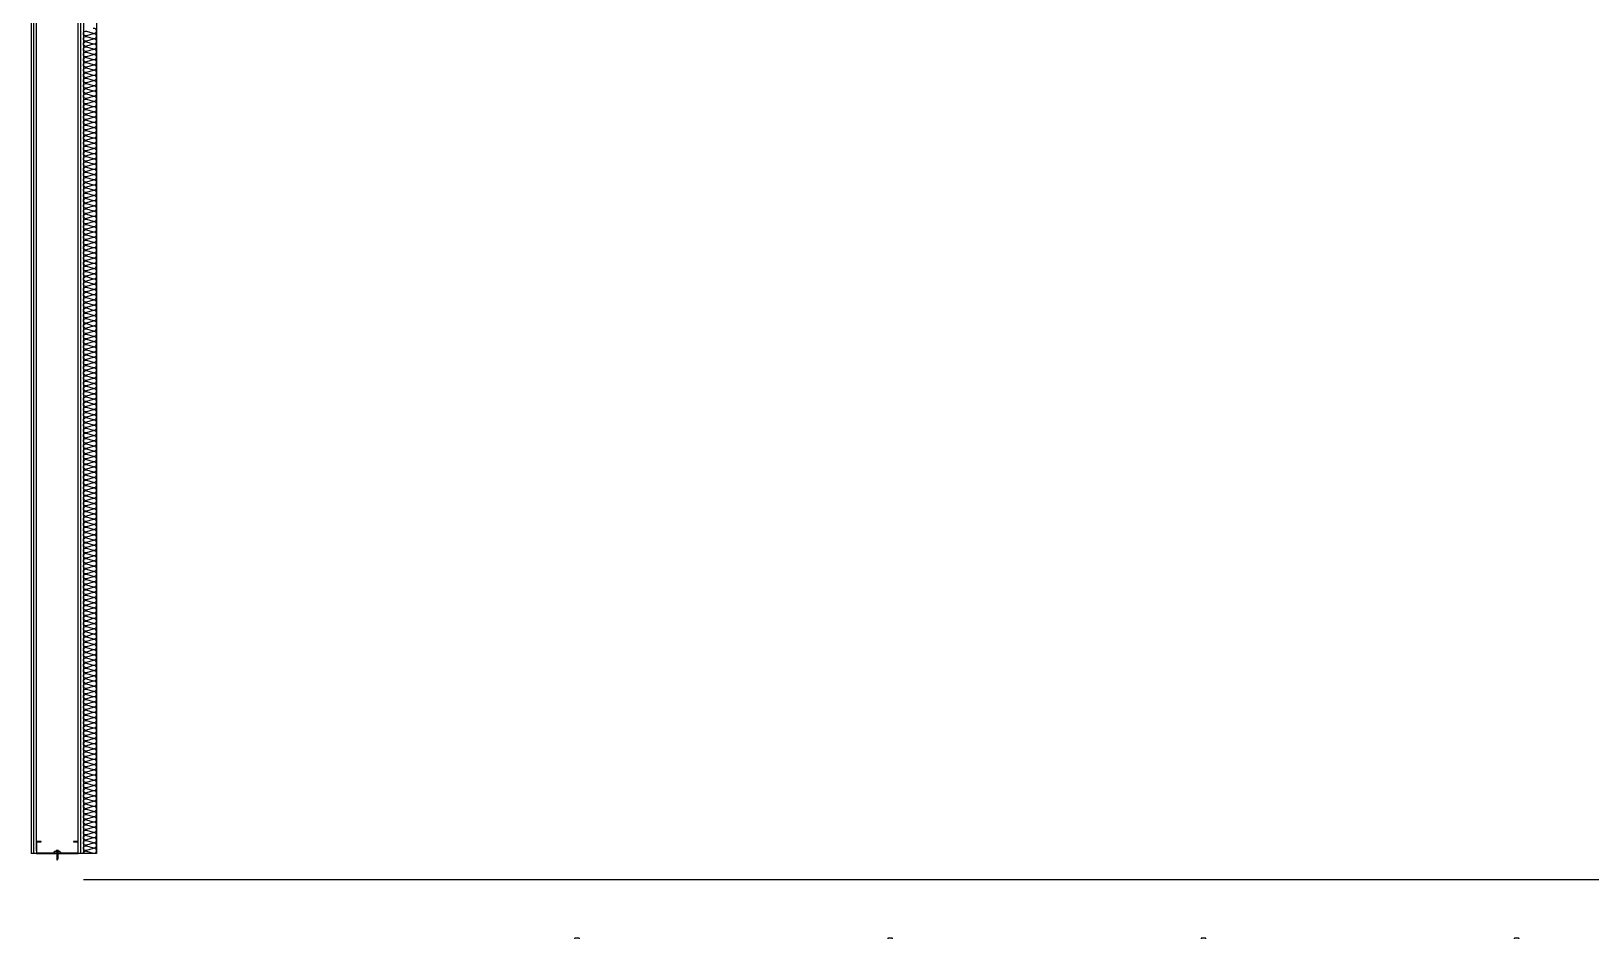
# Model space of a CAD drawing. Header units: millimetres. Extents: x 19868 to 801382, y -4805 to 85279.
# Drawn here: x 332288 to 338263, y 59952 to 63428 of the extents above; entities that cross this region are included whole.
import ezdxf

# ---------------------------------------------------------------- set-up
doc = ezdxf.new("R2010")
doc.units = ezdxf.units.MM
doc.header["$LTSCALE"] = 250
doc.linetypes.add('A2', pattern=[8, 2, -2, 2, -2])
for name, color, linetype in [('8입면선', 8, 'Continuous'), ('A-FIN', 6, 'Continuous'), ('A-WALL-D', 7, 'Continuous'), ('C-1', 252, 'Continuous'), ('GAGAM-DT', 7, 'Continuous'), ('ISL', 251, 'Continuous'), ('입면', 7, 'Continuous')]:
    doc.layers.add(name, color=color, linetype=linetype)
doc.layers.add('CK', color=221, linetype='Continuous', plot=False)

# ---------------------------------------------------------------- blocks, each defined once
blk = doc.blocks.new('*U183')
at = {"layer": '8입면선', "color": 8}
for p, q in [((3316397.6, 472011.4), (3316397.6, 478611.4)), ((3316577.6, 472011.4), (3316577.6, 478611.4))]:
    blk.add_line(p, q, dxfattribs=at)
at = {"layer": 'A-WALL-D'}
for p, q in [((3316387.6, 478611.4), (3316387.6, 472011.4)), ((3316407.6, 478611.4), (3316387.6, 478611.4)), ((3316407.6, 472021.4), (3316407.6, 478611.4)), ((3316567.6, 472021.4), (3316567.6, 478611.4)), ((3316587.6, 478611.4), (3316567.6, 478611.4)), ((3316587.6, 478611.4), (3316587.6, 472011.4)), ((3316407.6, 472011.4), (3316387.6, 472011.4)), ((3316587.6, 472011.4), (3316567.6, 472011.4))]:
    blk.add_line(p, q, dxfattribs=at)
at = {"layer": 'CK', "linetype": 'Continuous'}
blk.add_line((3316472.9, 472011.4), (3316502.3, 472011.4), dxfattribs=at)
at = {"layer": 'GAGAM-DT', "color": 8}
for p, q in [((3316492.7, 478605.6), (3316482.8, 478605.6)), ((3316482.8, 478605.6), (3316482.8, 478602.1)), ((3316491.2, 478600.6), (3316484.3, 478600.6)), ((3316485.3, 478605.6), (3316485.3, 478637)), ((3316490.3, 478631.5), (3316485.3, 478637)), ((3316485.3, 478605.6), (3316485.3, 478600.6)), ((3316490.3, 478605.6), (3316490.3, 478631.5)), ((3316490.3, 478605.6), (3316490.3, 478600.6)), ((3316492.7, 478605.6), (3316492.7, 478602.1)), ((3316482.8, 472017.2), (3316482.8, 472020.7)), ((3316492.7, 472017.2), (3316482.8, 472017.2)), ((3316491.2, 472022.2), (3316484.3, 472022.2)), ((3316485.3, 472017.2), (3316485.3, 472022.2)), ((3316485.3, 472017.2), (3316485.3, 471985.8)), ((3316490.3, 471991.3), (3316485.3, 471985.8)), ((3316490.3, 472017.2), (3316490.3, 472022.2)), ((3316490.3, 472017.2), (3316490.3, 471991.3)), ((3316492.7, 472017.2), (3316492.7, 472020.7))]:
    blk.add_line(p, q, dxfattribs=at)
for centre, start, end in [((3316484.3, 478602.1), 180, 270), ((3316491.2, 478602.1), 270, 0), ((3316484.3, 472020.7), 90, 180), ((3316491.2, 472020.7), 0, 90)]:
    blk.add_arc(centre, 1.51, start, end, dxfattribs=at)
at = {"layer": '입면', "color": 6}
for p, q in [((3316407.6, 478566.4), (3316407.6, 478611.4)), ((3316407.6, 478611.4), (3316472.9, 478611.4)), ((3316472.4, 478610.2), (3316408.8, 478610.2)), ((3316408.8, 478610.2), (3316408.8, 478567.6)), ((3316477.4, 478604.4), (3316472.4, 478610.2)), ((3316472.9, 478611.4), (3316477.9, 478605.6)), ((3316497.8, 478604.4), (3316477.4, 478604.4)), ((3316477.9, 478605.6), (3316497.3, 478605.6)), ((3316497.3, 478605.6), (3316502.3, 478611.4)), ((3316502.8, 478610.2), (3316497.8, 478604.4)), ((3316502.3, 478611.4), (3316567.6, 478611.4)), ((3316566.4, 478610.2), (3316502.8, 478610.2)), ((3316566.4, 478567.6), (3316566.4, 478610.2)), ((3316567.6, 478611.4), (3316567.6, 478566.4)), ((3316425.4, 478566.4), (3316407.6, 478566.4)), ((3316408.8, 478567.6), (3316425.4, 478567.6)), ((3316425.4, 478567.6), (3316425.4, 478566.4)), ((3316549.8, 478566.4), (3316549.8, 478567.6)), ((3316549.8, 478567.6), (3316566.4, 478567.6)), ((3316567.6, 478566.4), (3316549.8, 478566.4)), ((3316425.4, 472056.4), (3316407.6, 472056.4)), ((3316407.6, 472056.4), (3316407.6, 472011.4)), ((3316408.8, 472012.6), (3316408.8, 472055.2)), ((3316408.8, 472055.2), (3316425.4, 472055.2)), ((3316425.4, 472055.2), (3316425.4, 472056.4)), ((3316567.6, 472056.4), (3316549.8, 472056.4)), ((3316549.8, 472056.4), (3316549.8, 472055.2)), ((3316549.8, 472055.2), (3316566.4, 472055.2)), ((3316566.4, 472055.2), (3316566.4, 472012.6)), ((3316567.6, 472011.4), (3316567.6, 472056.4)), ((3316407.6, 472011.4), (3316472.9, 472011.4)), ((3316472.4, 472012.6), (3316408.8, 472012.6)), ((3316477.4, 472018.5), (3316472.4, 472012.6)), ((3316472.9, 472011.4), (3316477.9, 472017.3)), ((3316497.8, 472018.5), (3316477.4, 472018.5)), ((3316477.9, 472017.3), (3316497.3, 472017.3)), ((3316497.3, 472017.3), (3316502.3, 472011.4)), ((3316502.8, 472012.6), (3316497.8, 472018.5)), ((3316502.3, 472011.4), (3316567.6, 472011.4)), ((3316566.4, 472012.6), (3316502.8, 472012.6))]:
    blk.add_line(p, q, dxfattribs=at)

msp = doc.modelspace()

# ---------------------------------------------------------------- linework, layer by layer
at = {"layer": 'A-FIN'}
msp.add_line((332488.2, 60178.9), (365288.2, 60178.9), dxfattribs=at)
at = {"layer": 'C-1', "linetype": 'A2'}
for p, q in [((334386.9, 59953.8), (334371.7, 59953.8)), ((335586.9, 59953.8), (335571.7, 59953.8)), ((336786.9, 59953.8), (336771.7, 59953.8)), ((337986.9, 59953.8), (337971.7, 59953.8))]:
    msp.add_line(p, q, dxfattribs=at)
for centre, start, end in [((334371.7, 59952.2), 90, 203.42869), ((334386.9, 59952.2), 336.57131, 90), ((335571.7, 59952.2), 90, 203.42869), ((335586.9, 59952.2), 336.57131, 90), ((336771.7, 59952.2), 90, 203.42869), ((336786.9, 59952.2), 336.57131, 90), ((337971.7, 59952.2), 90, 203.42869), ((337986.9, 59952.2), 336.57131, 90)]:
    msp.add_arc(centre, 1.62, start, end, dxfattribs=at)
at = {"layer": 'ISL'}
msp.add_lwpolyline([(365288.2, 60278.9), (365238.2, 60278.9), (365238.2, 65928.9), (364438.2, 65928.9), (364438.2, 66848.9), (349438.2, 66848.9), (349438.2, 65728.9), (348338.2, 65728.9), (348338.2, 66848.9), (333338.2, 66848.9), (333338.2, 65928.9), (332538.2, 65928.9), (332538.2, 60278.9), (332488.2, 60278.9)], dxfattribs=at)
msp.add_lwpolyline([(332488.2, 60278.9, -0.509267), (332500.3, 60287.8), (332526.1, 60280.1, 1.372593), (332526.1, 60297.8), (332500.3, 60290.1, -0.509267), (332488.2, 60298.9, -0.509267), (332500.3, 60307.8), (332526.1, 60300.1, 1.372593), (332526.1, 60317.8), (332500.3, 60310.1, -0.509267), (332488.2, 60318.9, -0.509267), (332500.3, 60327.8), (332526.1, 60320.1, 1.372593), (332526.1, 60337.8), (332500.3, 60330.1, -0.509267), (332488.2, 60338.9, -0.509267), (332500.3, 60347.8), (332526.1, 60340.1, 1.372593), (332526.1, 60357.8), (332500.3, 60350.1, -0.509267), (332488.2, 60358.9, -0.509267), (332500.3, 60367.8), (332526.1, 60360.1, 1.372593), (332526.1, 60377.8), (332500.3, 60370.1, -0.509267), (332488.2, 60378.9, -0.509267), (332500.3, 60387.8), (332526.1, 60380.1, 1.372593), (332526.1, 60397.8), (332500.3, 60390.1, -0.509267), (332488.2, 60398.9, -0.509267), (332500.3, 60407.8), (332526.1, 60400.1, 1.372593), (332526.1, 60417.8), (332500.3, 60410.1, -0.509267), (332488.2, 60418.9, -0.509267), (332500.3, 60427.8), (332526.1, 60420.1, 1.372593), (332526.1, 60437.8), (332500.3, 60430.1, -0.509267), (332488.2, 60438.9, -0.509267), (332500.3, 60447.8), (332526.1, 60440.1, 1.372593), (332526.1, 60457.8), (332500.3, 60450.1, -0.509267), (332488.2, 60458.9, -0.509267), (332500.3, 60467.8), (332526.1, 60460.1, 1.372593), (332526.1, 60477.8), (332500.3, 60470.1, -0.509267), (332488.2, 60478.9, -0.509267), (332500.3, 60487.8), (332526.1, 60480.1, 1.372593), (332526.1, 60497.8), (332500.3, 60490.1, -0.509267), (332488.2, 60498.9, -0.509267), (332500.3, 60507.8), (332526.1, 60500.1, 1.372593), (332526.1, 60517.8), (332500.3, 60510.1, -0.509267), (332488.2, 60518.9, -0.509267), (332500.3, 60527.8), (332526.1, 60520.1, 1.372593), (332526.1, 60537.8), (332500.3, 60530.1, -0.509267), (332488.2, 60538.9, -0.509267), (332500.3, 60547.8), (332526.1, 60540.1, 1.372593), (332526.1, 60557.8), (332500.3, 60550.1, -0.509267), (332488.2, 60558.9, -0.509267), (332500.3, 60567.8), (332526.1, 60560.1, 1.372593), (332526.1, 60577.8), (332500.3, 60570.1, -0.509267), (332488.2, 60578.9, -0.509267), (332500.3, 60587.8), (332526.1, 60580.1, 1.372593), (332526.1, 60597.8), (332500.3, 60590.1, -0.509267), (332488.2, 60598.9, -0.509267), (332500.3, 60607.8), (332526.1, 60600.1, 1.372593), (332526.1, 60617.8), (332500.3, 60610.1, -0.509267), (332488.2, 60618.9, -0.509267), (332500.3, 60627.8), (332526.1, 60620.1, 1.372593), (332526.1, 60637.8), (332500.3, 60630.1, -0.509267), (332488.2, 60638.9, -0.509267), (332500.3, 60647.8), (332526.1, 60640.1, 1.372593), (332526.1, 60657.8), (332500.3, 60650.1, -0.509267), (332488.2, 60658.9, -0.509267), (332500.3, 60667.8), (332526.1, 60660.1, 1.372593), (332526.1, 60677.8), (332500.3, 60670.1, -0.509267), (332488.2, 60678.9, -0.509267), (332500.3, 60687.8), (332526.1, 60680.1, 1.372593), (332526.1, 60697.8), (332500.3, 60690.1, -0.509267), (332488.2, 60698.9, -0.509267), (332500.3, 60707.8), (332526.1, 60700.1, 1.372593), (332526.1, 60717.8), (332500.3, 60710.1, -0.509267), (332488.2, 60718.9, -0.509267), (332500.3, 60727.8), (332526.1, 60720.1, 1.372593), (332526.1, 60737.8), (332500.3, 60730.1, -0.509267), (332488.2, 60738.9, -0.509267), (332500.3, 60747.8), (332526.1, 60740.1, 1.372593), (332526.1, 60757.8), (332500.3, 60750.1, -0.509267), (332488.2, 60758.9, -0.509267), (332500.3, 60767.8), (332526.1, 60760.1, 1.372593), (332526.1, 60777.8), (332500.3, 60770.1, -0.509267), (332488.2, 60778.9, -0.509267), (332500.3, 60787.8), (332526.1, 60780.1, 1.372593), (332526.1, 60797.8), (332500.3, 60790.1, -0.509267), (332488.2, 60798.9, -0.509267), (332500.3, 60807.8), (332526.1, 60800.1, 1.372593), (332526.1, 60817.8), (332500.3, 60810.1, -0.509267), (332488.2, 60818.9, -0.509267), (332500.3, 60827.8), (332526.1, 60820.1, 1.372593), (332526.1, 60837.8), (332500.3, 60830.1, -0.509267), (332488.2, 60838.9, -0.509267), (332500.3, 60847.8), (332526.1, 60840.1, 1.372593), (332526.1, 60857.8), (332500.3, 60850.1, -0.509267), (332488.2, 60858.9, -0.509267), (332500.3, 60867.8), (332526.1, 60860.1, 1.372593), (332526.1, 60877.8), (332500.3, 60870.1, -0.509267), (332488.2, 60878.9, -0.509267), (332500.3, 60887.8), (332526.1, 60880.1, 1.372593), (332526.1, 60897.8), (332500.3, 60890.1, -0.509267), (332488.2, 60898.9, -0.509267), (332500.3, 60907.8), (332526.1, 60900.1, 1.372593), (332526.1, 60917.8), (332500.3, 60910.1, -0.509267), (332488.2, 60918.9, -0.509267), (332500.3, 60927.8), (332526.1, 60920.1, 1.372593), (332526.1, 60937.8), (332500.3, 60930.1, -0.509267), (332488.2, 60938.9, -0.509267), (332500.3, 60947.8), (332526.1, 60940.1, 1.372593), (332526.1, 60957.8), (332500.3, 60950.1, -0.509267), (332488.2, 60958.9, -0.509267), (332500.3, 60967.8), (332526.1, 60960.1, 1.372593), (332526.1, 60977.8), (332500.3, 60970.1, -0.509267), (332488.2, 60978.9, -0.509267), (332500.3, 60987.8), (332526.1, 60980.1, 1.372593), (332526.1, 60997.8), (332500.3, 60990.1, -0.509267), (332488.2, 60998.9, -0.509267), (332500.3, 61007.8), (332526.1, 61000.1, 1.372593), (332526.1, 61017.8), (332500.3, 61010.1, -0.509267), (332488.2, 61018.9, -0.509267), (332500.3, 61027.8), (332526.1, 61020.1, 1.372593), (332526.1, 61037.8), (332500.3, 61030.1, -0.509267), (332488.2, 61038.9, -0.509267), (332500.3, 61047.8), (332526.1, 61040.1, 1.372593), (332526.1, 61057.8), (332500.3, 61050.1, -0.509267), (332488.2, 61058.9, -0.509267), (332500.3, 61067.8), (332526.1, 61060.1, 1.372593), (332526.1, 61077.8), (332500.3, 61070.1, -0.509267), (332488.2, 61078.9, -0.509267), (332500.3, 61087.8), (332526.1, 61080.1, 1.372593), (332526.1, 61097.8), (332500.3, 61090.1, -0.509267), (332488.2, 61098.9, -0.509267), (332500.3, 61107.8), (332526.1, 61100.1, 1.372593), (332526.1, 61117.8), (332500.3, 61110.1, -0.509267), (332488.2, 61118.9, -0.509267), (332500.3, 61127.8), (332526.1, 61120.1, 1.372593), (332526.1, 61137.8), (332500.3, 61130.1, -0.509267), (332488.2, 61138.9, -0.509267), (332500.3, 61147.8), (332526.1, 61140.1, 1.372593), (332526.1, 61157.8), (332500.3, 61150.1, -0.509267), (332488.2, 61158.9, -0.509267), (332500.3, 61167.8), (332526.1, 61160.1, 1.372593), (332526.1, 61177.8), (332500.3, 61170.1, -0.509267), (332488.2, 61178.9, -0.509267), (332500.3, 61187.8), (332526.1, 61180.1, 1.372593), (332526.1, 61197.8), (332500.3, 61190.1, -0.509267), (332488.2, 61198.9, -0.509267), (332500.3, 61207.8), (332526.1, 61200.1, 1.372593), (332526.1, 61217.8), (332500.3, 61210.1, -0.509267), (332488.2, 61218.9, -0.509267), (332500.3, 61227.8), (332526.1, 61220.1, 1.372593), (332526.1, 61237.8), (332500.3, 61230.1, -0.509267), (332488.2, 61238.9, -0.509267), (332500.3, 61247.8), (332526.1, 61240.1, 1.372593), (332526.1, 61257.8), (332500.3, 61250.1, -0.509267), (332488.2, 61258.9, -0.509267), (332500.3, 61267.8), (332526.1, 61260.1, 1.372593), (332526.1, 61277.8), (332500.3, 61270.1, -0.509267), (332488.2, 61278.9, -0.509267), (332500.3, 61287.8), (332526.1, 61280.1, 1.372593), (332526.1, 61297.8), (332500.3, 61290.1, -0.509267), (332488.2, 61298.9, -0.509267), (332500.3, 61307.8), (332526.1, 61300.1, 1.372593), (332526.1, 61317.8), (332500.3, 61310.1, -0.509267), (332488.2, 61318.9, -0.509267), (332500.3, 61327.8), (332526.1, 61320.1, 1.372593), (332526.1, 61337.8), (332500.3, 61330.1, -0.509267), (332488.2, 61338.9, -0.509267), (332500.3, 61347.8), (332526.1, 61340.1, 1.372593), (332526.1, 61357.8), (332500.3, 61350.1, -0.509267), (332488.2, 61358.9, -0.509267), (332500.3, 61367.8), (332526.1, 61360.1, 1.372593), (332526.1, 61377.8), (332500.3, 61370.1, -0.509267), (332488.2, 61378.9, -0.509267), (332500.3, 61387.8), (332526.1, 61380.1, 1.372593), (332526.1, 61397.8), (332500.3, 61390.1, -0.509267), (332488.2, 61398.9, -0.509267), (332500.3, 61407.8), (332526.1, 61400.1, 1.372593), (332526.1, 61417.8), (332500.3, 61410.1, -0.509267), (332488.2, 61418.9, -0.509267), (332500.3, 61427.8), (332526.1, 61420.1, 1.372593), (332526.1, 61437.8), (332500.3, 61430.1, -0.509267), (332488.2, 61438.9, -0.509267), (332500.3, 61447.8), (332526.1, 61440.1, 1.372593), (332526.1, 61457.8), (332500.3, 61450.1, -0.509267), (332488.2, 61458.9, -0.509267), (332500.3, 61467.8), (332526.1, 61460.1, 1.372593), (332526.1, 61477.8), (332500.3, 61470.1, -0.509267), (332488.2, 61478.9, -0.509267), (332500.3, 61487.8), (332526.1, 61480.1, 1.372593), (332526.1, 61497.8), (332500.3, 61490.1, -0.509267), (332488.2, 61498.9, -0.509267), (332500.3, 61507.8), (332526.1, 61500.1, 1.372593), (332526.1, 61517.8), (332500.3, 61510.1, -0.509267), (332488.2, 61518.9, -0.509267), (332500.3, 61527.8), (332526.1, 61520.1, 1.372593), (332526.1, 61537.8), (332500.3, 61530.1, -0.509267), (332488.2, 61538.9, -0.509267), (332500.3, 61547.8), (332526.1, 61540.1, 1.372593), (332526.1, 61557.8), (332500.3, 61550.1, -0.509267), (332488.2, 61558.9, -0.509267), (332500.3, 61567.8), (332526.1, 61560.1, 1.372593), (332526.1, 61577.8), (332500.3, 61570.1, -0.509267), (332488.2, 61578.9, -0.509267), (332500.3, 61587.8), (332526.1, 61580.1, 1.372593), (332526.1, 61597.8), (332500.3, 61590.1, -0.509267), (332488.2, 61598.9, -0.509267), (332500.3, 61607.8), (332526.1, 61600.1, 1.372593), (332526.1, 61617.8), (332500.3, 61610.1, -0.509267), (332488.2, 61618.9, -0.509267), (332500.3, 61627.8), (332526.1, 61620.1, 1.372593), (332526.1, 61637.8), (332500.3, 61630.1, -0.509267), (332488.2, 61638.9, -0.509267), (332500.3, 61647.8), (332526.1, 61640.1, 1.372593), (332526.1, 61657.8), (332500.3, 61650.1, -0.509267), (332488.2, 61658.9, -0.509267), (332500.3, 61667.8), (332526.1, 61660.1, 1.372593), (332526.1, 61677.8), (332500.3, 61670.1, -0.509267), (332488.2, 61678.9, -0.509267), (332500.3, 61687.8), (332526.1, 61680.1, 1.372593), (332526.1, 61697.8), (332500.3, 61690.1, -0.509267), (332488.2, 61698.9, -0.509267), (332500.3, 61707.8), (332526.1, 61700.1, 1.372593), (332526.1, 61717.8), (332500.3, 61710.1, -0.509267), (332488.2, 61718.9, -0.509267), (332500.3, 61727.8), (332526.1, 61720.1, 1.372593), (332526.1, 61737.8), (332500.3, 61730.1, -0.509267), (332488.2, 61738.9, -0.509267), (332500.3, 61747.8), (332526.1, 61740.1, 1.372593), (332526.1, 61757.8), (332500.3, 61750.1, -0.509267), (332488.2, 61758.9, -0.509267), (332500.3, 61767.8), (332526.1, 61760.1, 1.372593), (332526.1, 61777.8), (332500.3, 61770.1, -0.509267), (332488.2, 61778.9, -0.509267), (332500.3, 61787.8), (332526.1, 61780.1, 1.372593), (332526.1, 61797.8), (332500.3, 61790.1, -0.509267), (332488.2, 61798.9, -0.509267), (332500.3, 61807.8), (332526.1, 61800.1, 1.372593), (332526.1, 61817.8), (332500.3, 61810.1, -0.509267), (332488.2, 61818.9, -0.509267), (332500.3, 61827.8), (332526.1, 61820.1, 1.372593), (332526.1, 61837.8), (332500.3, 61830.1, -0.509267), (332488.2, 61838.9, -0.509267), (332500.3, 61847.8), (332526.1, 61840.1, 1.372593), (332526.1, 61857.8), (332500.3, 61850.1, -0.509267), (332488.2, 61858.9, -0.509267), (332500.3, 61867.8), (332526.1, 61860.1, 1.372593), (332526.1, 61877.8), (332500.3, 61870.1, -0.509267), (332488.2, 61878.9, -0.509267), (332500.3, 61887.8), (332526.1, 61880.1, 1.372593), (332526.1, 61897.8), (332500.3, 61890.1, -0.509267), (332488.2, 61898.9, -0.509267), (332500.3, 61907.8), (332526.1, 61900.1, 1.372593), (332526.1, 61917.8), (332500.3, 61910.1, -0.509267), (332488.2, 61918.9, -0.509267), (332500.3, 61927.8), (332526.1, 61920.1, 1.372593), (332526.1, 61937.8), (332500.3, 61930.1, -0.509267), (332488.2, 61938.9, -0.509267), (332500.3, 61947.8), (332526.1, 61940.1, 1.372593), (332526.1, 61957.8), (332500.3, 61950.1, -0.509267), (332488.2, 61958.9, -0.509267), (332500.3, 61967.8), (332526.1, 61960.1, 1.372593), (332526.1, 61977.8), (332500.3, 61970.1, -0.509267), (332488.2, 61978.9, -0.509267), (332500.3, 61987.8), (332526.1, 61980.1, 1.372593), (332526.1, 61997.8), (332500.3, 61990.1, -0.509267), (332488.2, 61998.9, -0.509267), (332500.3, 62007.8), (332526.1, 62000.1, 1.372593), (332526.1, 62017.8), (332500.3, 62010.1, -0.509267), (332488.2, 62018.9, -0.509267), (332500.3, 62027.8), (332526.1, 62020.1, 1.372593), (332526.1, 62037.8), (332500.3, 62030.1, -0.509267), (332488.2, 62038.9, -0.509267), (332500.3, 62047.8), (332526.1, 62040.1, 1.372593), (332526.1, 62057.8), (332500.3, 62050.1, -0.509267), (332488.2, 62058.9, -0.509267), (332500.3, 62067.8), (332526.1, 62060.1, 1.372593), (332526.1, 62077.8), (332500.3, 62070.1, -0.509267), (332488.2, 62078.9, -0.509267), (332500.3, 62087.8), (332526.1, 62080.1, 1.372593), (332526.1, 62097.8), (332500.3, 62090.1, -0.509267), (332488.2, 62098.9, -0.509267), (332500.3, 62107.8), (332526.1, 62100.1, 1.372593), (332526.1, 62117.8), (332500.3, 62110.1, -0.509267), (332488.2, 62118.9, -0.509267), (332500.3, 62127.8), (332526.1, 62120.1, 1.372593), (332526.1, 62137.8), (332500.3, 62130.1, -0.509267), (332488.2, 62138.9, -0.509267), (332500.3, 62147.8), (332526.1, 62140.1, 1.372593), (332526.1, 62157.8), (332500.3, 62150.1, -0.509267), (332488.2, 62158.9, -0.509267), (332500.3, 62167.8), (332526.1, 62160.1, 1.372593), (332526.1, 62177.8), (332500.3, 62170.1, -0.509267), (332488.2, 62178.9, -0.509267), (332500.3, 62187.8), (332526.1, 62180.1, 1.372593), (332526.1, 62197.8), (332500.3, 62190.1, -0.509267), (332488.2, 62198.9, -0.509267), (332500.3, 62207.8), (332526.1, 62200.1, 1.372593), (332526.1, 62217.8), (332500.3, 62210.1, -0.509267), (332488.2, 62218.9, -0.509267), (332500.3, 62227.8), (332526.1, 62220.1, 1.372593), (332526.1, 62237.8), (332500.3, 62230.1, -0.509267), (332488.2, 62238.9, -0.509267), (332500.3, 62247.8), (332526.1, 62240.1, 1.372593), (332526.1, 62257.8), (332500.3, 62250.1, -0.509267), (332488.2, 62258.9, -0.509267), (332500.3, 62267.8), (332526.1, 62260.1, 1.372593), (332526.1, 62277.8), (332500.3, 62270.1, -0.509267), (332488.2, 62278.9, -0.509267), (332500.3, 62287.8), (332526.1, 62280.1, 1.372593), (332526.1, 62297.8), (332500.3, 62290.1, -0.509267), (332488.2, 62298.9, -0.509267), (332500.3, 62307.8), (332526.1, 62300.1, 1.372593), (332526.1, 62317.8), (332500.3, 62310.1, -0.509267), (332488.2, 62318.9, -0.509267), (332500.3, 62327.8), (332526.1, 62320.1, 1.372593), (332526.1, 62337.8), (332500.3, 62330.1, -0.509267), (332488.2, 62338.9, -0.509267), (332500.3, 62347.8), (332526.1, 62340.1, 1.372593), (332526.1, 62357.8), (332500.3, 62350.1, -0.509267), (332488.2, 62358.9, -0.509267), (332500.3, 62367.8), (332526.1, 62360.1, 1.372593), (332526.1, 62377.8), (332500.3, 62370.1, -0.509267), (332488.2, 62378.9, -0.509267), (332500.3, 62387.8), (332526.1, 62380.1, 1.372593), (332526.1, 62397.8), (332500.3, 62390.1, -0.509267), (332488.2, 62398.9, -0.509267), (332500.3, 62407.8), (332526.1, 62400.1, 1.372593), (332526.1, 62417.8), (332500.3, 62410.1, -0.509267), (332488.2, 62418.9, -0.509267), (332500.3, 62427.8), (332526.1, 62420.1, 1.372593), (332526.1, 62437.8), (332500.3, 62430.1, -0.509267), (332488.2, 62438.9, -0.509267), (332500.3, 62447.8), (332526.1, 62440.1, 1.372593), (332526.1, 62457.8), (332500.3, 62450.1, -0.509267), (332488.2, 62458.9, -0.509267), (332500.3, 62467.8), (332526.1, 62460.1, 1.372593), (332526.1, 62477.8), (332500.3, 62470.1, -0.509267), (332488.2, 62478.9, -0.509267), (332500.3, 62487.8), (332526.1, 62480.1, 1.372593), (332526.1, 62497.8), (332500.3, 62490.1, -0.509267), (332488.2, 62498.9, -0.509267), (332500.3, 62507.8), (332526.1, 62500.1, 1.372593), (332526.1, 62517.8), (332500.3, 62510.1, -0.509267), (332488.2, 62518.9, -0.509267), (332500.3, 62527.8), (332526.1, 62520.1, 1.372593), (332526.1, 62537.8), (332500.3, 62530.1, -0.509267), (332488.2, 62538.9, -0.509267), (332500.3, 62547.8), (332526.1, 62540.1, 1.372593), (332526.1, 62557.8), (332500.3, 62550.1, -0.509267), (332488.2, 62558.9, -0.509267), (332500.3, 62567.8), (332526.1, 62560.1, 1.372593), (332526.1, 62577.8), (332500.3, 62570.1, -0.509267), (332488.2, 62578.9, -0.509267), (332500.3, 62587.8), (332526.1, 62580.1, 1.372593), (332526.1, 62597.8), (332500.3, 62590.1, -0.509267), (332488.2, 62598.9, -0.509267), (332500.3, 62607.8), (332526.1, 62600.1, 1.372593), (332526.1, 62617.8), (332500.3, 62610.1, -0.509267), (332488.2, 62618.9, -0.509267), (332500.3, 62627.8), (332526.1, 62620.1, 1.372593), (332526.1, 62637.8), (332500.3, 62630.1, -0.509267), (332488.2, 62638.9, -0.509267), (332500.3, 62647.8), (332526.1, 62640.1, 1.372593), (332526.1, 62657.8), (332500.3, 62650.1, -0.509267), (332488.2, 62658.9, -0.509267), (332500.3, 62667.8), (332526.1, 62660.1, 1.372593), (332526.1, 62677.8), (332500.3, 62670.1, -0.509267), (332488.2, 62678.9, -0.509267), (332500.3, 62687.8), (332526.1, 62680.1, 1.372593), (332526.1, 62697.8), (332500.3, 62690.1, -0.509267), (332488.2, 62698.9, -0.509267), (332500.3, 62707.8), (332526.1, 62700.1, 1.372593), (332526.1, 62717.8), (332500.3, 62710.1, -0.509267), (332488.2, 62718.9, -0.509267), (332500.3, 62727.8), (332526.1, 62720.1, 1.372593), (332526.1, 62737.8), (332500.3, 62730.1, -0.509267), (332488.2, 62738.9, -0.509267), (332500.3, 62747.8), (332526.1, 62740.1, 1.372593), (332526.1, 62757.8), (332500.3, 62750.1, -0.509267), (332488.2, 62758.9, -0.509267), (332500.3, 62767.8), (332526.1, 62760.1, 1.372593), (332526.1, 62777.8), (332500.3, 62770.1, -0.509267), (332488.2, 62778.9, -0.509267), (332500.3, 62787.8), (332526.1, 62780.1, 1.372593), (332526.1, 62797.8), (332500.3, 62790.1, -0.509267), (332488.2, 62798.9, -0.509267), (332500.3, 62807.8), (332526.1, 62800.1, 1.372593), (332526.1, 62817.8), (332500.3, 62810.1, -0.509267), (332488.2, 62818.9, -0.509267), (332500.3, 62827.8), (332526.1, 62820.1, 1.372593), (332526.1, 62837.8), (332500.3, 62830.1, -0.509267), (332488.2, 62838.9, -0.509267), (332500.3, 62847.8), (332526.1, 62840.1, 1.372593), (332526.1, 62857.8), (332500.3, 62850.1, -0.509267), (332488.2, 62858.9, -0.509267), (332500.3, 62867.8), (332526.1, 62860.1, 1.372593), (332526.1, 62877.8), (332500.3, 62870.1, -0.509267), (332488.2, 62878.9, -0.509267), (332500.3, 62887.8), (332526.1, 62880.1, 1.372593), (332526.1, 62897.8), (332500.3, 62890.1, -0.509267), (332488.2, 62898.9, -0.509267), (332500.3, 62907.8), (332526.1, 62900.1, 1.372593), (332526.1, 62917.8), (332500.3, 62910.1, -0.509267), (332488.2, 62918.9, -0.509267), (332500.3, 62927.8), (332526.1, 62920.1, 1.372593), (332526.1, 62937.8), (332500.3, 62930.1, -0.509267), (332488.2, 62938.9, -0.509267), (332500.3, 62947.8), (332526.1, 62940.1, 1.372593), (332526.1, 62957.8), (332500.3, 62950.1, -0.509267), (332488.2, 62958.9, -0.509267), (332500.3, 62967.8), (332526.1, 62960.1, 1.372593), (332526.1, 62977.8), (332500.3, 62970.1, -0.509267), (332488.2, 62978.9, -0.509267), (332500.3, 62987.8), (332526.1, 62980.1, 1.372593), (332526.1, 62997.8), (332500.3, 62990.1, -0.509267), (332488.2, 62998.9, -0.509267), (332500.3, 63007.8), (332526.1, 63000.1, 1.372593), (332526.1, 63017.8), (332500.3, 63010.1, -0.509267), (332488.2, 63018.9, -0.509267), (332500.3, 63027.8), (332526.1, 63020.1, 1.372593), (332526.1, 63037.8), (332500.3, 63030.1, -0.509267), (332488.2, 63038.9, -0.509267), (332500.3, 63047.8), (332526.1, 63040.1, 1.372593), (332526.1, 63057.8), (332500.3, 63050.1, -0.509267), (332488.2, 63058.9, -0.509267), (332500.3, 63067.8), (332526.1, 63060.1, 1.372593), (332526.1, 63077.8), (332500.3, 63070.1, -0.509267), (332488.2, 63078.9, -0.509267), (332500.3, 63087.8), (332526.1, 63080.1, 1.372593), (332526.1, 63097.8), (332500.3, 63090.1, -0.509267), (332488.2, 63098.9, -0.509267), (332500.3, 63107.8), (332526.1, 63100.1, 1.372593), (332526.1, 63117.8), (332500.3, 63110.1, -0.509267), (332488.2, 63118.9, -0.509267), (332500.3, 63127.8), (332526.1, 63120.1, 1.372593), (332526.1, 63137.8), (332500.3, 63130.1, -0.509267), (332488.2, 63138.9, -0.509267), (332500.3, 63147.8), (332526.1, 63140.1, 1.372593), (332526.1, 63157.8), (332500.3, 63150.1, -0.509267), (332488.2, 63158.9, -0.509267), (332500.3, 63167.8), (332526.1, 63160.1, 1.372593), (332526.1, 63177.8), (332500.3, 63170.1, -0.509267), (332488.2, 63178.9, -0.509267), (332500.3, 63187.8), (332526.1, 63180.1, 1.372593), (332526.1, 63197.8), (332500.3, 63190.1, -0.509267), (332488.2, 63198.9, -0.509267), (332500.3, 63207.8), (332526.1, 63200.1, 1.372593), (332526.1, 63217.8), (332500.3, 63210.1, -0.509267), (332488.2, 63218.9, -0.509267), (332500.3, 63227.8), (332526.1, 63220.1, 1.372593), (332526.1, 63237.8), (332500.3, 63230.1, -0.509267), (332488.2, 63238.9, -0.509267), (332500.3, 63247.8), (332526.1, 63240.1, 1.372593), (332526.1, 63257.8), (332500.3, 63250.1, -0.509267), (332488.2, 63258.9, -0.509267), (332500.3, 63267.8), (332526.1, 63260.1, 1.372593), (332526.1, 63277.8), (332500.3, 63270.1, -0.509267), (332488.2, 63278.9, -0.509267), (332500.3, 63287.8), (332526.1, 63280.1, 1.372593), (332526.1, 63297.8), (332500.3, 63290.1, -0.509267), (332488.2, 63298.9, -0.509267), (332500.3, 63307.8), (332526.1, 63300.1, 1.372593), (332526.1, 63317.8), (332500.3, 63310.1, -0.509267), (332488.2, 63318.9, -0.509267), (332500.3, 63327.8), (332526.1, 63320.1, 1.372593), (332526.1, 63337.8), (332500.3, 63330.1, -0.509267), (332488.2, 63338.9, -0.509267), (332500.3, 63347.8), (332526.1, 63340.1, 1.372593), (332526.1, 63357.8), (332500.3, 63350.1, -0.509267), (332488.2, 63358.9, -0.509267), (332500.3, 63367.8), (332526.1, 63360.1, 1.372593), (332526.1, 63377.8), (332500.3, 63370.1, -0.509267), (332488.2, 63378.9, -0.509267), (332500.3, 63387.8), (332526.1, 63380.1, 1.372593), (332526.1, 63397.8), (332500.3, 63390.1, -0.509267), (332488.2, 63398.9, -0.509267), (332500.3, 63407.8), (332526.1, 63400.1, 1.372593), (332526.1, 63417.8), (332500.3, 63410.1, -0.509267), (332488.2, 63418.9, -0.509267), (332500.3, 63427.8), (332526.1, 63420.1, 1.372593), (332526.1, 63437.8)], format="xyb", dxfattribs=at)

# ---------------------------------------------------------------- block references
at = {"layer": 'A-WALL-D'}
msp.add_blockref('*U183', (-2984099.4, -411732.5), dxfattribs=at)

doc.saveas('drawing.dxf')
